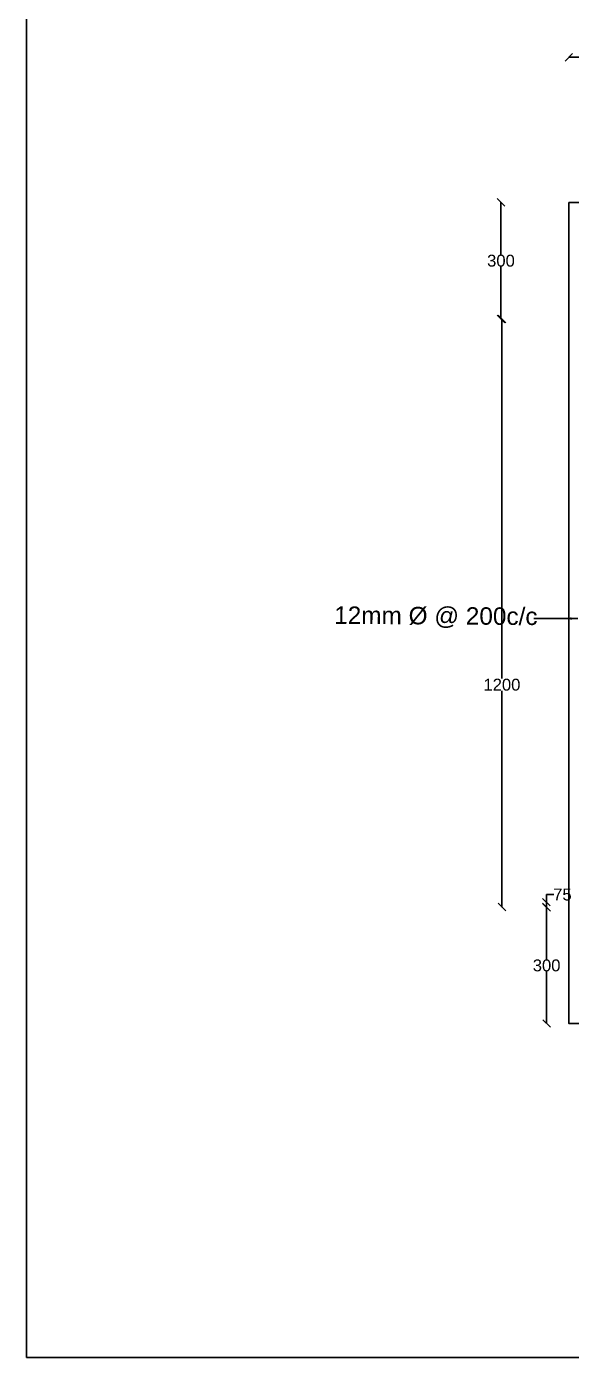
# Model space of a CAD drawing. Header units: millimetres. Extents: x 5124 to 6568637, y 2311 to 91879094.
# Drawn here: x 3587086 to 3593961, y 45930627 to 45947402 of the extents above; entities that cross this region are included whole.
import ezdxf

# ---------------------------------------------------------------- set-up
doc = ezdxf.new("R2010")
doc.units = ezdxf.units.MM
doc.header["$MEASUREMENT"] = 0
doc.layers.add('DRAWING', color=7, linetype='Continuous')
doc.styles.get("Standard").update_dxf_attribs({"font": 'arial.ttf', "height": 150})
doc.dimstyles.get("Standard").update_dxf_attribs({"dimtxt": 200, "dimasz": 110, "dimexe": 0.18, "dimexo": 0.0625, "dimgap": 0.09, "dimtad": 0, "dimtih": 1, "dimtoh": 1, "dimdec": 0, "dimzin": 0, "dimdsep": 46, "dimtxsty": 'Standard', "dimblk": 'OBLIQUE', "dimcen": 0.09, "dimse1": 1, "dimse2": 1, "dimadec": 0, "dimazin": 0, "dimtfac": 1, "dimtdec": 0, "dimtofl": 0, "dimtmove": 0, "dimatfit": 3, "dimfxl": 1, "dimtolj": 1, "dimtzin": 0, "dimarcsym": 0})

# ---------------------------------------------------------------- blocks, each defined once
blk = doc.blocks.new('_Oblique')
at = {"color": 0, "linetype": 'ByBlock', "lineweight": -2}
blk.add_line((-0.5, -0.5), (0.5, 0.5), dxfattribs=at)
blk = doc.blocks.new('*D75')
at = {"layer": 'Defpoints', "color": 0}
for p in [(3595329, 45947015), (3593928, 45945187), (3595329, 45945187)]:
    blk.add_point(p, dxfattribs=at)
at = {"layer": 'DRAWING', "color": 0, "lineweight": -2}
for p, q in [((3593928, 45947015), (3594463, 45947015)), ((3595329, 45947015), (3594794, 45947015))]:
    blk.add_line(p, q, dxfattribs=at)
at = {"layer": 'DRAWING', "color": 0, "lineweight": -2, "xscale": 95, "yscale": 95, "zscale": 95, "rotation": 180}
blk.add_blockref('_Oblique', (3593928, 45947015), dxfattribs=at)
at = {"layer": 'DRAWING', "color": 0, "lineweight": -2, "xscale": 95, "yscale": 95, "zscale": 95}
blk.add_blockref('_Oblique', (3595329, 45947015), dxfattribs=at)
at = {"layer": 'DRAWING', "color": 0, "insert": (3594628, 45947015), "char_height": 150, "attachment_point": 5}
blk.add_mtext('\\A1;300', dxfattribs=at)
blk = doc.blocks.new('*D87')
at = {"layer": 'Defpoints', "color": 0}
for p in [(3593648, 45936298), (3593928, 45936298), (3593928, 45934836)]:
    blk.add_point(p, dxfattribs=at)
at = {"layer": 'DRAWING', "color": 0, "lineweight": -2}
for p, q in [((3593648, 45936298), (3593648, 45935644)), ((3593648, 45934836), (3593648, 45935490))]:
    blk.add_line(p, q, dxfattribs=at)
at = {"layer": 'DRAWING', "color": 0, "lineweight": -2, "xscale": 95, "yscale": 95, "zscale": 95}
for p, rotation in [((3593648, 45936298), 90), ((3593648, 45934836), 270)]:
    blk.add_blockref('_Oblique', p, dxfattribs=dict(at, rotation=rotation))
at = {"layer": 'DRAWING', "color": 0, "insert": (3593648, 45935567), "char_height": 150, "attachment_point": 5}
blk.add_mtext('\\A1;300', dxfattribs=at)
blk = doc.blocks.new('*D88')
at = {"layer": 'Defpoints', "color": 0}
for p in [(3593645, 45936366), (3595674, 45936303), (3595675, 45936366)]:
    blk.add_point(p, dxfattribs=at)
at = {"layer": 'DRAWING', "color": 0, "lineweight": -2}
for p, q in [((3593645, 45936366), (3593645, 45936461)), ((3593645, 45936461), (3593740, 45936461)), ((3593645, 45936303), (3593645, 45936366))]:
    blk.add_line(p, q, dxfattribs=at)
at = {"layer": 'DRAWING', "color": 0, "lineweight": -2, "xscale": 95, "yscale": 95, "zscale": 95}
for p, rotation in [((3593645, 45936366), 90), ((3593645, 45936303), 270)]:
    blk.add_blockref('_Oblique', p, dxfattribs=dict(at, rotation=rotation))
at = {"layer": 'DRAWING', "color": 0, "insert": (3593847, 45936461), "char_height": 150, "attachment_point": 5}
blk.add_mtext('\\A1;75', dxfattribs=at)
blk = doc.blocks.new('*D89')
at = {"layer": 'Defpoints', "color": 0}
for p in [(3593084, 45943716), (3594041, 45943716), (3594041, 45936303)]:
    blk.add_point(p, dxfattribs=at)
at = {"layer": 'DRAWING', "color": 0, "lineweight": -2}
for p, q in [((3593084, 45943716), (3593084, 45939183)), ((3593084, 45936303), (3593084, 45939029))]:
    blk.add_line(p, q, dxfattribs=at)
at = {"layer": 'DRAWING', "color": 0, "lineweight": -2, "xscale": 95, "yscale": 95, "zscale": 95}
for p, rotation in [((3593084, 45943716), 90), ((3593084, 45936303), 270)]:
    blk.add_blockref('_Oblique', p, dxfattribs=dict(at, rotation=rotation))
at = {"layer": 'DRAWING', "color": 0, "insert": (3593084, 45939106), "char_height": 150, "attachment_point": 5}
blk.add_mtext('\\A1;1200', dxfattribs=at)
blk = doc.blocks.new('*D90')
at = {"layer": 'Defpoints', "color": 0}
for p in [(3593072, 45945187), (3593928, 45945187), (3594041, 45943716)]:
    blk.add_point(p, dxfattribs=at)
at = {"layer": 'DRAWING', "color": 0, "lineweight": -2}
for p, q in [((3593072, 45945187), (3593072, 45944528)), ((3593072, 45943716), (3593072, 45944375))]:
    blk.add_line(p, q, dxfattribs=at)
at = {"layer": 'DRAWING', "color": 0, "lineweight": -2, "xscale": 95, "yscale": 95, "zscale": 95}
for p, rotation in [((3593072, 45945187), 90), ((3593072, 45943716), 270)]:
    blk.add_blockref('_Oblique', p, dxfattribs=dict(at, rotation=rotation))
at = {"layer": 'DRAWING', "color": 0, "insert": (3593072, 45944451), "char_height": 150, "attachment_point": 5}
blk.add_mtext('\\A1;300', dxfattribs=at)

msp = doc.modelspace()

# ---------------------------------------------------------------- linework, layer by layer
at = {"layer": 'DRAWING'}
for points in [[(3587086.3, 45958111), (3624388.1, 45958111), (3624388.1, 45930626.8), (3587086.3, 45930626.8)], [(3593928.2, 45945187), (3606816.6, 45945187), (3606816.6, 45934835.8), (3593928.2, 45934835.8)]]:
    msp.add_lwpolyline(points, close=True, dxfattribs=at)

# ---------------------------------------------------------------- texts
msp.add_text('12mm Ø @ 200c/c ', height=220, rotation=359.65712, dxfattribs=at).set_placement((3590967, 45939873.8))

# ---------------------------------------------------------------- dimensions: what is measured, and where the dimension line sits
dim = msp.add_linear_dim(base=(3595328.6, 45947014.8), p1=(3593928.2, 45945187), p2=(3595328.6, 45945187), text='300', dimstyle='Standard', override={"dimasz": 95, "dimfxl": 2000, "dimarcsym": 1}, dxfattribs=at)
dim.commit()
dim.dimension.update_dxf_attribs({"geometry": '*D75', "text_midpoint": (3594628.4, 45947014.8)})
for base, p1, p2, text, picture, middle in [((3593072.4, 45945187), (3594041.1, 45943715.7), (3593928.2, 45945187), '300', '*D90', (3593072.4, 45944451.4)), ((3593644.7, 45936366.3), (3595674.1, 45936303), (3595675.4, 45936366.3), '75', '*D88', (3593847.2, 45936461.3)), ((3593647.8, 45936298.3), (3593928.2, 45934835.8), (3593928.2, 45936298.3), '300', '*D87', (3593647.8, 45935567.1))]:
    dim = msp.add_linear_dim(base=base, p1=p1, p2=p2, angle=90, text=text, dimstyle='Standard', override={"dimasz": 95, "dimfxl": 2000, "dimarcsym": 1}, dxfattribs=at)
    dim.commit()
    dim.dimension.update_dxf_attribs({"geometry": picture, "text_midpoint": middle})
dim = msp.add_linear_dim(base=(3593084.3, 45943715.7), p1=(3594041.1, 45936303), p2=(3594041.1, 45943715.7), angle=90, text='1200', dimstyle='Standard', override={"dimasz": 95, "dimfxl": 2000, "dimarcsym": 1}, dxfattribs=at)
dim.commit()
dim.dimension.update_dxf_attribs({"geometry": '*D89', "text_midpoint": (3593084.3, 45939105.9), "dimtype": 160})

# ---------------------------------------------------------------- leaders
msp.add_leader([(3594041.1, 45939940.5), (3593485.4, 45939940.5)], dimstyle='Standard', override={"dimasz": 95, "dimgap": 0.09, "dimtad": 0, "dimfxl": 2000, "dimarcsym": 1}, dxfattribs=at)

doc.saveas('drawing.dxf')
